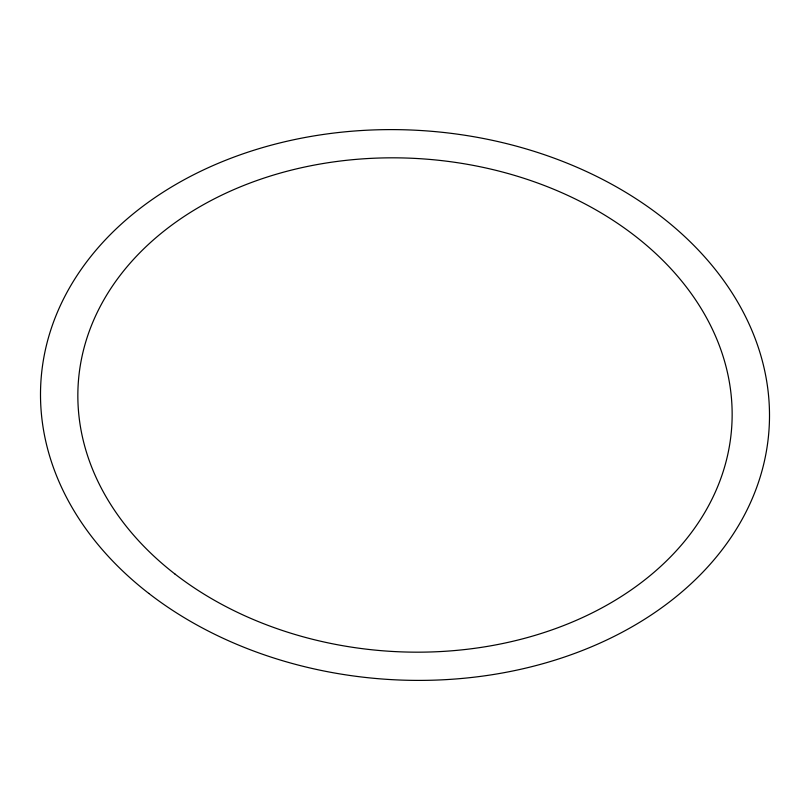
<?xml version="1.0" encoding="UTF-8"?>
<svg xmlns="http://www.w3.org/2000/svg" width="810" height="810" viewBox="0 0 810 810"><rect width="100%" height="100%" fill="white"/><g stroke="black" fill="none" stroke-linecap="round" stroke-linejoin="round"><path stroke-width="1.21" d="M148.767 593.396A364.854 274.944 3.8 0 0 757.633 484.765A364.854 274.944 3.8 0 0 308.6 136.839A364.854 274.944 3.8 0 0 148.767 593.396M175.031 574.087A327.453 246.756 3.8 0 0 721.487 476.594A327.453 246.756 3.8 0 0 318.482 164.319A327.453 246.756 3.8 0 0 175.031 574.087"/></g></svg>
